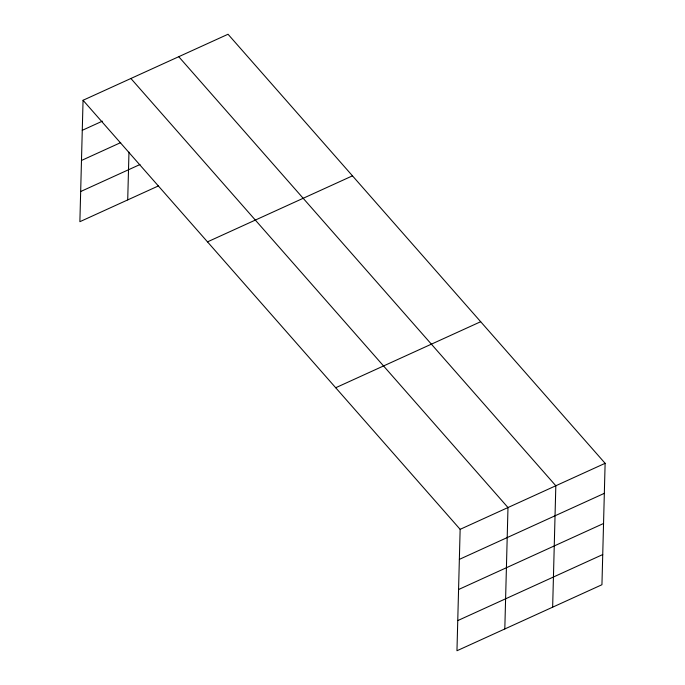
<?xml version="1.0" encoding="UTF-8"?>
<svg xmlns="http://www.w3.org/2000/svg" width="685" height="685" viewBox="0 0 685 685"><rect width="100%" height="100%" fill="white"/><g stroke="black" fill="none" stroke-linecap="round" stroke-linejoin="round"><path stroke-width="1.03" d="M83.056 100.275L460.14 529.334L456.963 650.75L601.944 584.725L605.12 463.308L228.036 34.25L83.056 100.275L79.88 221.692L158.338 185.96M127.718 199.909L128.968 152.138M504.811 628.958L507.987 507.542L130.903 78.492M552.649 607.175L555.826 485.759L178.742 56.701M82.268 130.313L102.365 121.159M81.481 160.47L120.714 142.6M80.667 191.535L139.997 164.52M207.495 241.865L352.475 175.84M335.701 387.744L480.682 321.719M460.14 529.334L605.12 463.308M459.361 559.371L604.333 493.337M458.565 589.528L603.545 523.494M457.751 620.593L602.731 554.567"/></g></svg>
